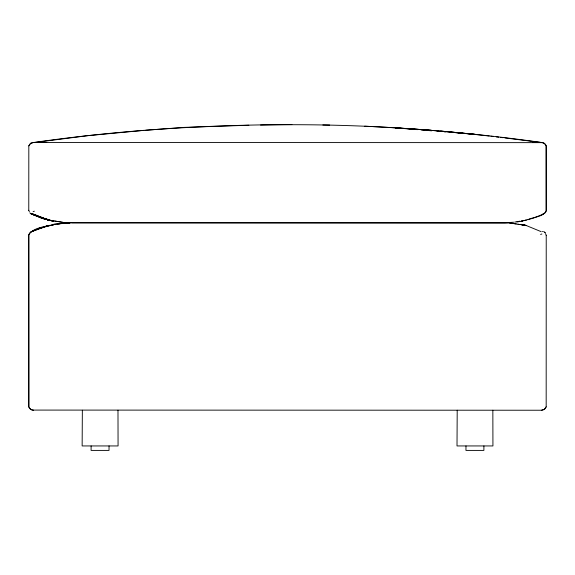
<?xml version="1.0" encoding="UTF-8"?>
<svg xmlns="http://www.w3.org/2000/svg" width="575" height="575" viewBox="0 0 575 575"><rect width="100%" height="100%" fill="white"/><g stroke="black" fill="none" stroke-linecap="round" stroke-linejoin="round"><path stroke-width="0.86" d="M28.772 210.385L28.822 145.834L30.561 143.297L33.566 142.492M546.228 235.232L546.178 406.892L544.439 409.429L541.434 410.234M82.347 410.241L82.146 445.941L118.069 445.941L117.983 410.241M91.116 445.941L91.087 450.405L109.02 450.405L109.049 445.941M457.204 410.241L457.01 445.941L492.933 445.941L492.847 410.241M465.98 445.941L465.951 450.405L483.884 450.405L483.913 445.941M28.807 145.877L30.64 143.333L33.249 142.499L542.987 142.643L545.538 144.447L546.178 145.834L546.236 210.608L545.718 212.125L544.345 213.569M546.192 406.848L544.36 409.393L541.751 410.234L32.013 410.083L29.462 408.279L28.822 406.892L28.764 235.01C32.89 227.448 45.411 226.643 53.295 224.861M45.792 226.679L54.841 224.351M540.601 234.435L541.873 233.996M33.127 211.629L34.392 211.183M46.74 225.917L37.31 229.166L49.759 225.292M527.699 219.808C533.392 216.739 542.951 217.3 546.2 210.917L546.192 145.877L544.439 143.297L541.434 142.492M31.769 214.044L33.034 214.044L48.393 219.959L41.874 218.234L31.23 213.907L33.034 214.044L47.948 219.851L53.302 221.217L41.874 218.234L30.949 213.756L48.393 219.959M36.239 229.49L47.402 225.953L30.971 231.869L42.018 227.341L31.244 231.711L29.756 232.861L28.8 234.708L28.807 406.848L30.561 409.429L33.566 410.234M527.713 219.643L533.277 218.177L543.67 213.936L542.433 214.195M521.697 221.217L526.743 219.938L525.025 220.247M514.733 222.079L519.879 221.167M521.597 220.857L523.315 220.548M516.925 221.986L522.553 221.023M48.293 225.68L53.561 224.803M58.837 223.919L64.105 223.035L70.085 222.812L510.025 222.935L526.254 225.529L541.219 231.682M57.371 223.991L64.105 223.035L53.604 224.351L70.085 222.812L65.672 223.352M34.852 142.478L87.141 135.736L143.937 130.367M145.727 130.237L184.093 127.391L248.86 125.242M513.719 222.223L504.915 222.812L64.652 222.669L47.84 219.916L52.972 220.743M260.518 125.062C336.871 123.496 413.339 127.334 489.203 136.038M291.906 124.595C205.562 124.804 119.212 130.216 33.709 142.485L46.704 142.485M532.989 142.485L541.513 142.485C482.878 134.097 423.818 129.023 364.665 126.191M65.579 222.705L70.071 222.705M71.868 222.705L510.169 222.626M322.834 124.991L329.669 125.062M431.236 130.223L395.233 127.851L410.349 129.08M412.124 129.224L417.457 129.655M421.015 129.95L424.573 130.237M429.015 130.597L431.681 130.812M437.022 131.251L438.797 131.395M444.13 131.826L445.912 131.977M450.354 132.336L453.021 132.552M455.688 132.768L475.252 134.363L440.723 131.042M490.949 136.246L493.566 136.555M496.182 136.872L498.798 137.188M500.537 137.396L503.154 137.713M504.9 137.921L541.01 142.485M509.292 222.942L516.235 223.998M517.974 224.264L519.714 224.53M521.446 224.796L526.657 225.587L521.396 224.351L526.254 225.529M54.675 221.023L57.241 221.44M58.952 221.713L63.228 222.41M542.433 231.43L543.231 231.581M520.159 224.351L526.657 225.587M31.23 213.907L36.699 215.611M41.874 218.234L53.302 221.217M45.792 218.716L49.924 220.124M32.567 214.195L36.793 215.69M544.043 231.862L545.467 233.127M544.374 232.092L545.186 232.818M29.807 212.8L30.619 213.533M29.361 211.629L28.75 210.27M545.639 233.996L546.25 235.347"/></g></svg>
